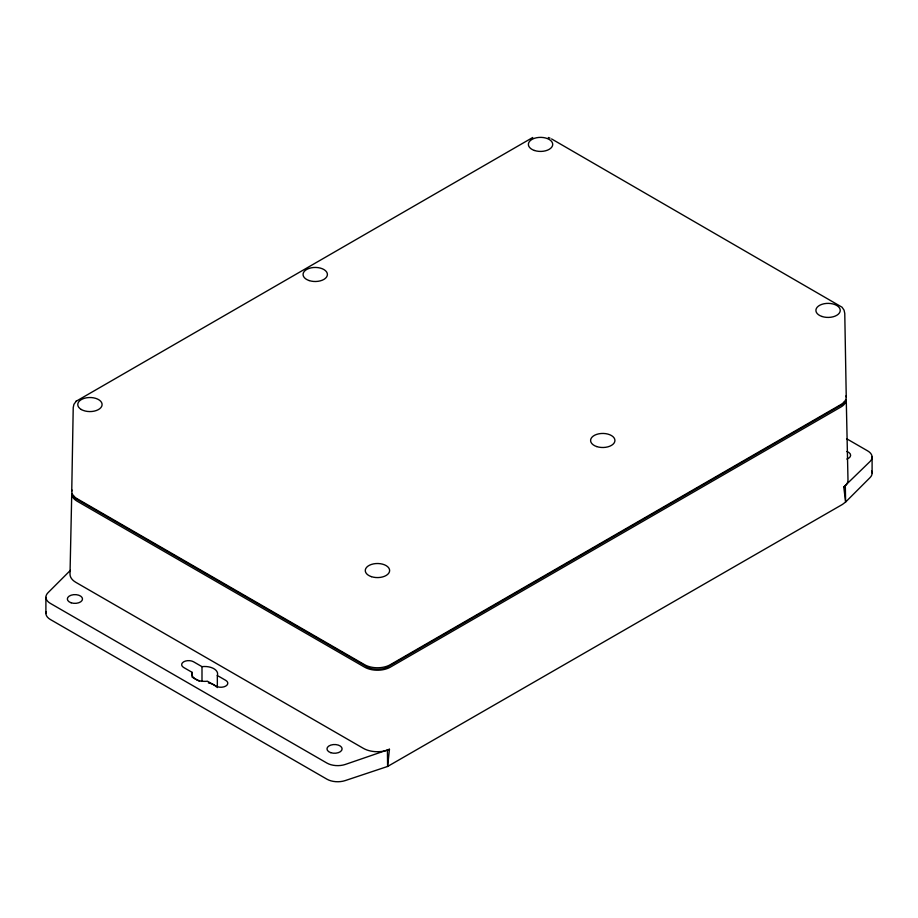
<?xml version="1.0" encoding="UTF-8"?>
<svg xmlns="http://www.w3.org/2000/svg" width="918" height="918" viewBox="0 0 918 918"><rect width="100%" height="100%" fill="white"/><g stroke="black" fill="none" stroke-linecap="round" stroke-linejoin="round"><path stroke-width="1.38" d="M71.742 491.268L73.222 407.569L73.933 404.31L76.435 400.936M387.419 750.178L387.603 766.461L842.403 504.452L845.627 502.02L845.317 485.817A19.921 11.498 0 0 0 847.991 480.057L846.258 399.571A18.188 10.5 0 0 1 840.934 406.995L390.322 667.145A18.188 10.5 0 0 1 364.595 667.145L77.066 501.148A18.188 10.5 0 0 1 71.742 493.723L70.009 574.209A19.921 11.498 0 0 0 75.85 582.345L363.379 748.354A19.921 11.498 0 0 0 387.419 750.178L389.461 749.272L387.603 766.461L345.248 780.575A15.17 8.755 0 0 1 326.934 779.187L50.341 619.489A15.17 8.755 0 0 1 46.187 611.595M70.422 570.319L47.931 592.81A15.17 8.755 0 0 0 50.341 603.378L326.934 763.076A15.17 8.755 0 0 0 345.248 764.465L389.461 749.272M75.919 401.384L532.75 137.493M871.664 471.118A15.17 8.755 0 0 1 870.069 477.578L845.627 502.02L843.757 486.988L845.317 485.817M843.757 486.988L870.069 461.467A15.17 8.755 0 0 0 867.659 450.887L846.58 438.712M548.321 137.493L550.02 138.136M551.58 138.928L842.07 307.232L844.055 310.158L844.767 313.417L846.247 397.115M201.994 666.663L193.572 661.798A6.977 4.028 0 0 0 183.703 661.798A6.977 4.028 0 0 0 183.703 667.501L192.126 672.355A12.898 7.447 0 0 0 207.468 681.213L215.891 686.079A6.977 4.028 0 0 0 225.759 686.079A6.977 4.028 0 0 0 225.759 680.376L217.337 675.51A12.898 7.447 0 0 0 201.994 666.663L201.994 681.431M199.585 681.385L193.572 677.909A6.977 4.028 0 0 0 192.126 677.266M872.1 456.889L872.1 472.999M217.337 675.51L217.337 687.593M192.126 672.355L192.126 676.382M45.9 597.377L45.9 613.488M208.363 682.9A12.898 7.447 0 0 1 216.327 686.79M846.866 451.507A7.551 4.361 0 0 1 846.866 459.057M73.865 496.202A16.639 9.605 0 0 0 75.528 498.52L369.139 668.04A16.639 9.605 0 0 0 385.778 668.04L842.472 404.368A16.639 9.605 0 0 0 844.135 402.05M846.098 395.75A18.188 10.5 0 0 1 840.922 404.54L390.322 664.701A18.188 10.5 0 0 1 364.595 664.701L77.066 498.692A18.188 10.5 0 0 1 71.891 489.902M71.122 602.782A7.585 4.383 0 0 0 82.505 598.984A7.585 4.383 0 0 0 71.122 595.197A7.585 4.383 0 0 0 71.122 602.782M330.767 752.668A7.551 4.361 0 0 0 342.104 748.881A7.551 4.361 0 0 0 330.767 745.106A7.551 4.361 0 0 0 330.767 752.668M81.323 409.52A12.175 7.034 0 0 0 101.691 406.364A12.175 7.034 0 0 0 86.774 397.758A12.175 7.034 0 0 0 81.323 409.52M534.448 150.483A12.175 7.034 0 0 0 552.716 144.39A12.175 7.034 0 0 0 534.448 138.308A12.175 7.034 0 0 0 534.448 150.483M309.148 280.564A12.175 7.034 0 0 0 327.405 274.471A12.175 7.034 0 0 0 309.148 268.377A12.175 7.034 0 0 0 309.148 280.564M371.365 576.642A12.175 7.034 0 0 0 389.634 570.548A12.175 7.034 0 0 0 371.365 564.455A12.175 7.034 0 0 0 371.365 576.642M596.666 446.561A12.175 7.034 0 0 0 614.934 440.468A12.175 7.034 0 0 0 596.666 434.386A12.175 7.034 0 0 0 596.666 446.561M821.977 316.481A12.175 7.034 0 0 0 840.245 310.399A12.175 7.034 0 0 0 821.977 304.306A12.175 7.034 0 0 0 821.977 316.481"/></g></svg>
